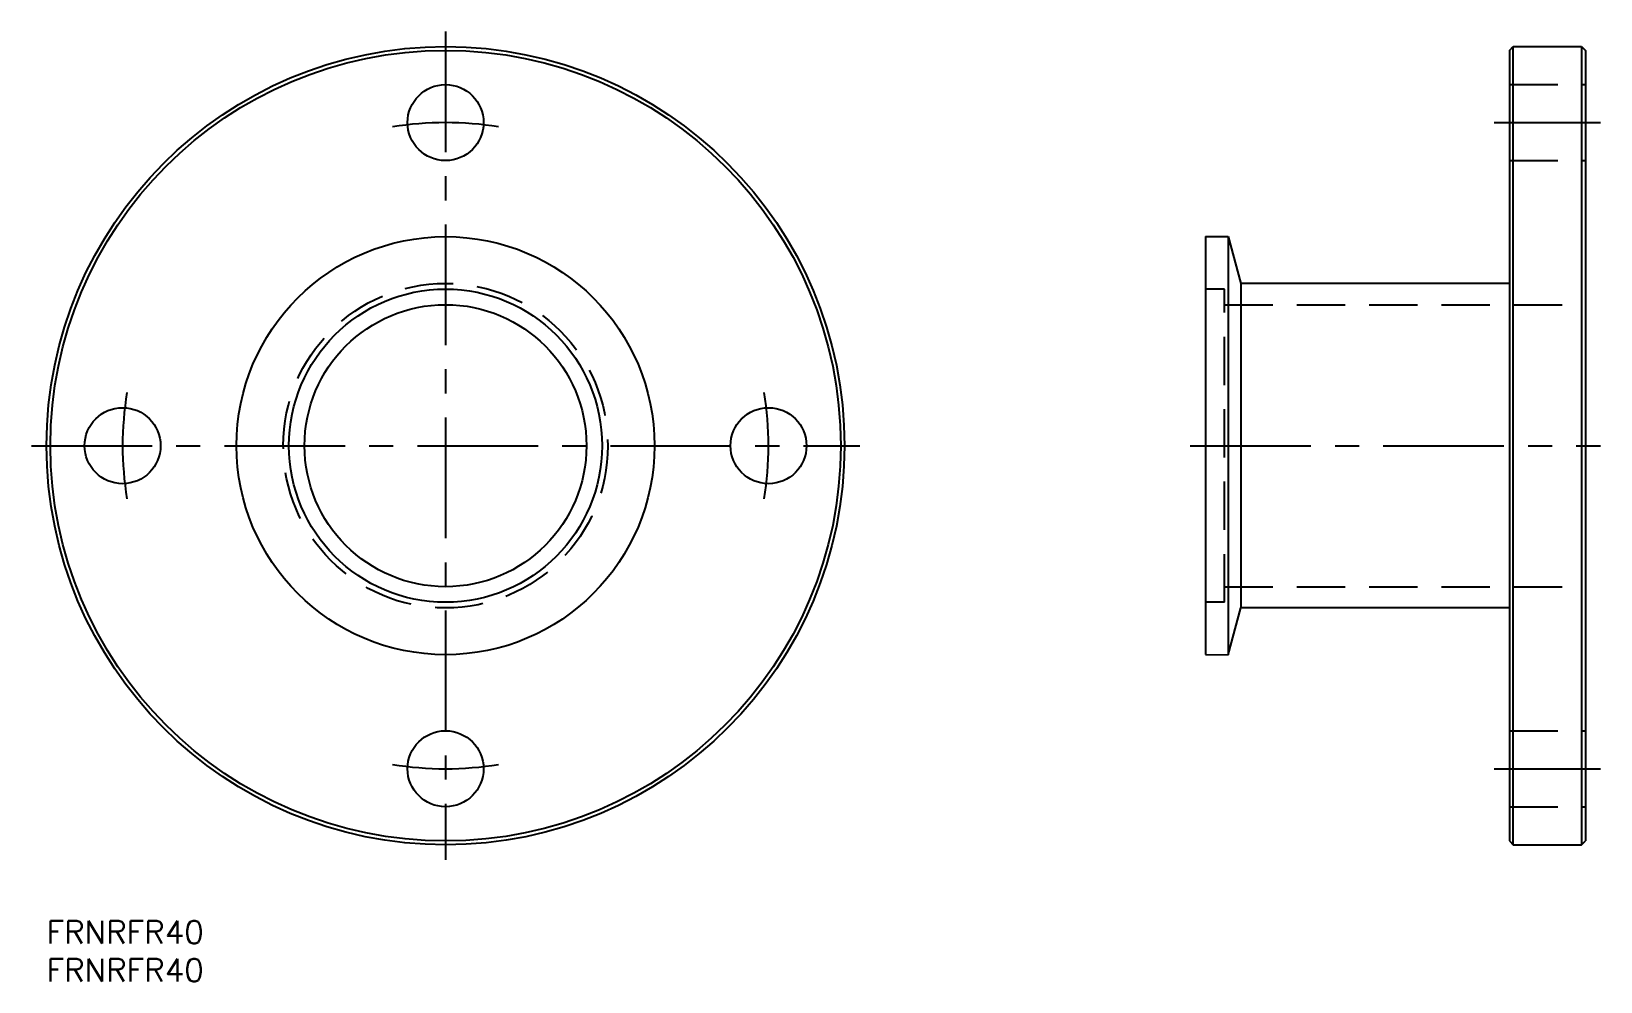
# Model space of a CAD drawing. Extents: x -2 to 204, y -8 to 117.
import ezdxf

# ---------------------------------------------------------------- set-up
doc = ezdxf.new("R2010")
doc.units = 0
doc.header["$LTSCALE"] = 0.5
doc.linetypes.add('CENTER', pattern=[50.8, 31.75, -6.35, 6.35, -6.35])
doc.linetypes.add('DASHED', pattern=[19.05, 12.7, -6.35])
for name, color, linetype in [('MSM_CENTER', 1, 'CENTER'), ('MSM_CONTINUOUS', 7, 'CONTINUOUS'), ('MSM_DASHED', 4, 'DASHED'), ('MSM_PART_NUMBER', 7, 'CONTINUOUS')]:
    doc.layers.add(name, color=color, linetype=linetype)
doc.styles.get("Standard").update_dxf_attribs({"font": 'txt.shx', "height": 3, "bigfont": 'bigfont.shx'})

# ---------------------------------------------------------------- blocks, each defined once
blk = doc.blocks.new('*U2')
at = {"layer": 'MSM_PART_NUMBER'}
blk.add_text('FRNRFR40', height=3, dxfattribs=at).set_placement((0, -3))
blk = doc.blocks.new('*U3')
at = {"layer": 'MSM_PART_NUMBER'}
blk.add_text('FRNRFR40', height=3, dxfattribs=at).set_placement((0, -8))

msp = doc.modelspace()

# ---------------------------------------------------------------- linework, layer by layer
at = {"layer": 'MSM_CENTER'}
for p, q in [((52.5, 117), (52.5, 8)), ((190.5, 105), (204.5, 105)), ((-2, 62.5), (107, 62.5)), ((150.5, 62.5), (204.5, 62.5)), ((190.5, 20), (204.5, 20))]:
    msp.add_line(p, q, dxfattribs=at)
for start, end in [(80.5523, 99.4477), (170.5523, 189.4477), (350.5523, 9.4477), (260.5523, 279.4477)]:
    msp.add_arc((52.5, 62.5), 42.5, start, end, dxfattribs=at)
at = {"layer": 'MSM_CONTINUOUS'}
for p, q in [((192.5, 114.5), (193, 115)), ((192.5, 114.5), (192.5, 10.5)), ((193, 115), (202, 115)), ((193, 10), (193, 115)), ((202, 115), (202.5, 114.5)), ((202, 115), (202, 10)), ((202.5, 114.5), (202.5, 10.5)), ((152.5, 90), (155.5, 90)), ((152.5, 90), (152.5, 35.01)), ((155.5, 90), (155.5, 35)), ((155.5, 90), (157.15, 83.85)), ((192.5, 83.85), (157.15, 83.85)), ((157.15, 83.85), (157.15, 41.15)), ((155.5, 35), (157.15, 41.15)), ((192.5, 41.15), (157.15, 41.15)), ((152.5, 35.01), (155.5, 35)), ((192.5, 10.5), (193, 10)), ((202, 10), (202.5, 10.5)), ((193, 10), (202, 10))]:
    msp.add_line(p, q, dxfattribs=at)
for centre, radius in [((52.5, 62.5), 52.5), ((52.5, 62.5), 52), ((52.5, 105), 5), ((52.5, 62.5), 27.5), ((52.5, 62.5), 20.6), ((52.5, 62.5), 18.55), ((10, 62.5), 5), ((95, 62.5), 5), ((52.5, 20), 5)]:
    msp.add_circle(centre, radius, dxfattribs=at)
at = {"layer": 'MSM_DASHED'}
for p, q in [((192.5, 110), (202.5, 110)), ((192.5, 100), (202.5, 100)), ((155, 83.1), (152.5, 83.1)), ((155, 41.9), (155, 83.1)), ((155, 81.05), (202.5, 81.05)), ((155, 43.95), (202.5, 43.95)), ((155, 41.9), (152.5, 41.9)), ((192.5, 25), (202.5, 25)), ((192.5, 15), (202.5, 15))]:
    msp.add_line(p, q, dxfattribs=at)
msp.add_circle((52.5, 62.5), 21.35, dxfattribs=at)

# ---------------------------------------------------------------- block references
at = {"layer": 'MSM_CONTINUOUS'}
for name in ['*U2', '*U3']:
    msp.add_blockref(name, (0, 0), dxfattribs=at)

doc.saveas('drawing.dxf')
